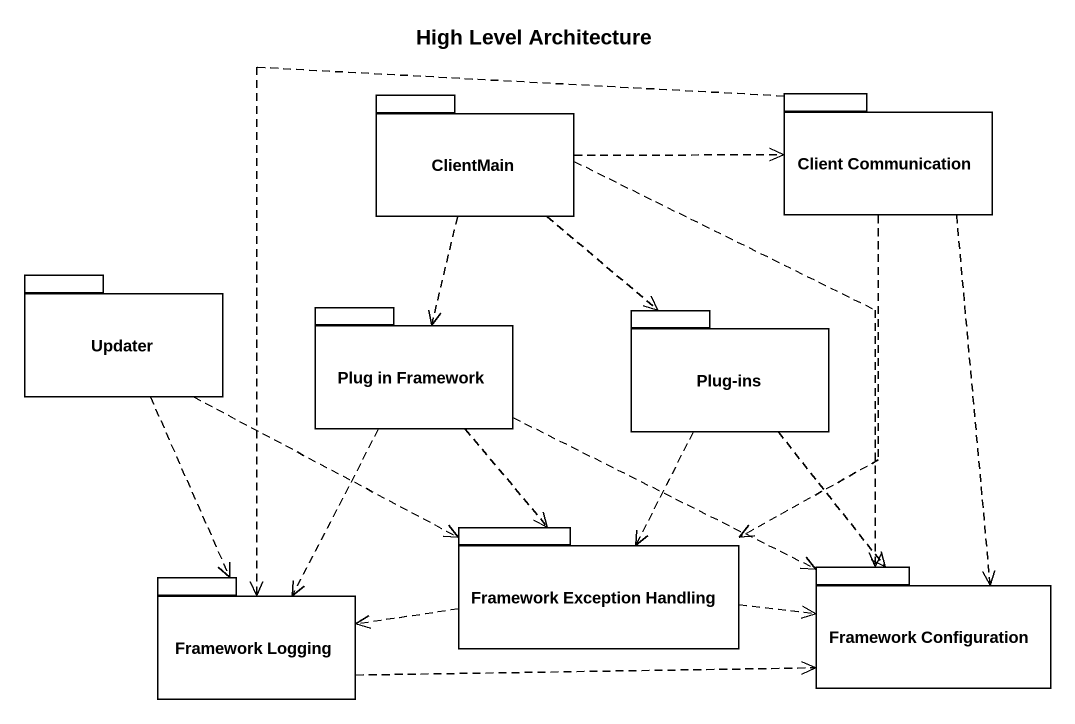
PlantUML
@startuml
title High Level Architecture
package ClientMain {
}
package "Client Communication" as Client_Communication {
}
package Updater {
}
package "Plug in Framework" as Plug_in_Framework {
}
package "Plug-ins" as Plug_ins {
}
package "Framework Exception Handling" as Framework_Exception_Handling {
}
package "Framework Logging" as Framework_Logging {
}
package "Framework Configuration" as Framework_Configuration {
}
ClientMain .right.> Client_Communication
ClientMain ..> Plug_in_Framework
ClientMain ..> Plug_ins
ClientMain ..> Framework_Configuration
Client_Communication ..> Framework_Exception_Handling
Client_Communication ..> Framework_Logging
Client_Communication ..> Framework_Configuration
Updater .right.> Framework_Exception_Handling
Updater ..> Framework_Logging
Plug_in_Framework ..> Framework_Exception_Handling
Plug_in_Framework ..> Framework_Logging
Plug_in_Framework .right.> Framework_Configuration
Plug_ins ..> Framework_Exception_Handling
Plug_ins ..> Framework_Exception_Handling
Plug_ins ..> Framework_Configuration
Framework_Exception_Handling .left.> Framework_Logging
Framework_Exception_Handling .right.> Framework_Configuration
Framework_Logging .right.> Framework_Configuration
@enduml
